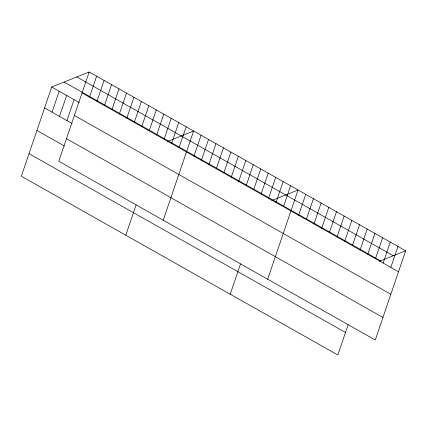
<?xml version="1.0" encoding="UTF-8"?>
<svg xmlns="http://www.w3.org/2000/svg" width="427" height="427" viewBox="0 0 427 427"><rect width="100%" height="100%" fill="white"/><g stroke="black" fill="none" stroke-linecap="round" stroke-linejoin="round"><path stroke-width="0.64" d="M89.174 72.003L58.803 161.209L375.28 339.993L405.65 250.788L89.174 72.003L51.72 87.007L21.35 176.212L337.826 354.997L348.133 324.733M52.051 112.157L59.177 91.218M59.508 116.374L66.639 95.434M66.97 120.585L74.101 99.646M89.505 97.153L96.63 76.214M96.961 101.37L104.092 80.431M104.423 105.581L111.554 84.642M111.885 109.798L119.01 88.859M119.341 114.009L126.472 93.07M126.803 118.226L133.929 97.287M134.265 122.442L141.39 101.503M141.721 126.654L148.852 105.715M149.183 130.87L156.309 109.931M156.64 135.081L163.771 114.142M125.789 235.213L136.09 204.949M164.101 139.298L171.232 118.359M171.563 143.509L178.689 122.57M179.02 147.726L186.151 126.787M163.242 220.209L193.607 130.998L167.341 141.524M193.943 156.154L201.069 135.215M201.4 160.371L208.531 139.432M208.862 164.582L215.987 143.643M216.318 168.798L223.449 147.859M223.78 173.01L230.911 152.071M231.242 177.226L238.367 156.287M238.698 181.438L245.829 160.499M246.16 185.654L253.286 164.715M253.622 189.866L260.748 168.927M261.078 194.082L268.209 173.143M230.228 294.214L240.529 263.945M268.54 198.299L275.666 177.354M275.997 202.51L283.128 181.571M283.459 206.727L290.59 185.788M267.681 279.21L298.046 189.999L271.775 200.525M298.606 215.283L305.732 194.344M306.292 219.622L313.418 198.683M313.978 223.967L321.104 203.028M321.664 228.306L328.79 207.367M329.35 232.651L336.476 211.712M337.036 236.99L344.162 216.051M344.722 241.335L351.848 220.396M352.408 245.674L359.534 224.735M360.094 250.019L367.22 229.075M367.78 254.359L374.906 233.42M375.466 258.703L382.592 237.759M383.152 263.043L390.278 242.104M390.833 267.382L397.964 246.443M379.379 261.313L405.65 250.788M76.812 76.951L393.288 255.741M64.077 82.053L380.558 260.838M82.043 92.942L398.519 271.727M51.72 87.007L79.262 102.565M74.373 115.471L390.854 294.256M44.589 107.946L72.136 123.504M66.473 138.679L382.95 317.464M36.919 130.475L64.466 146.034M29.02 153.683L345.496 332.473"/></g></svg>
